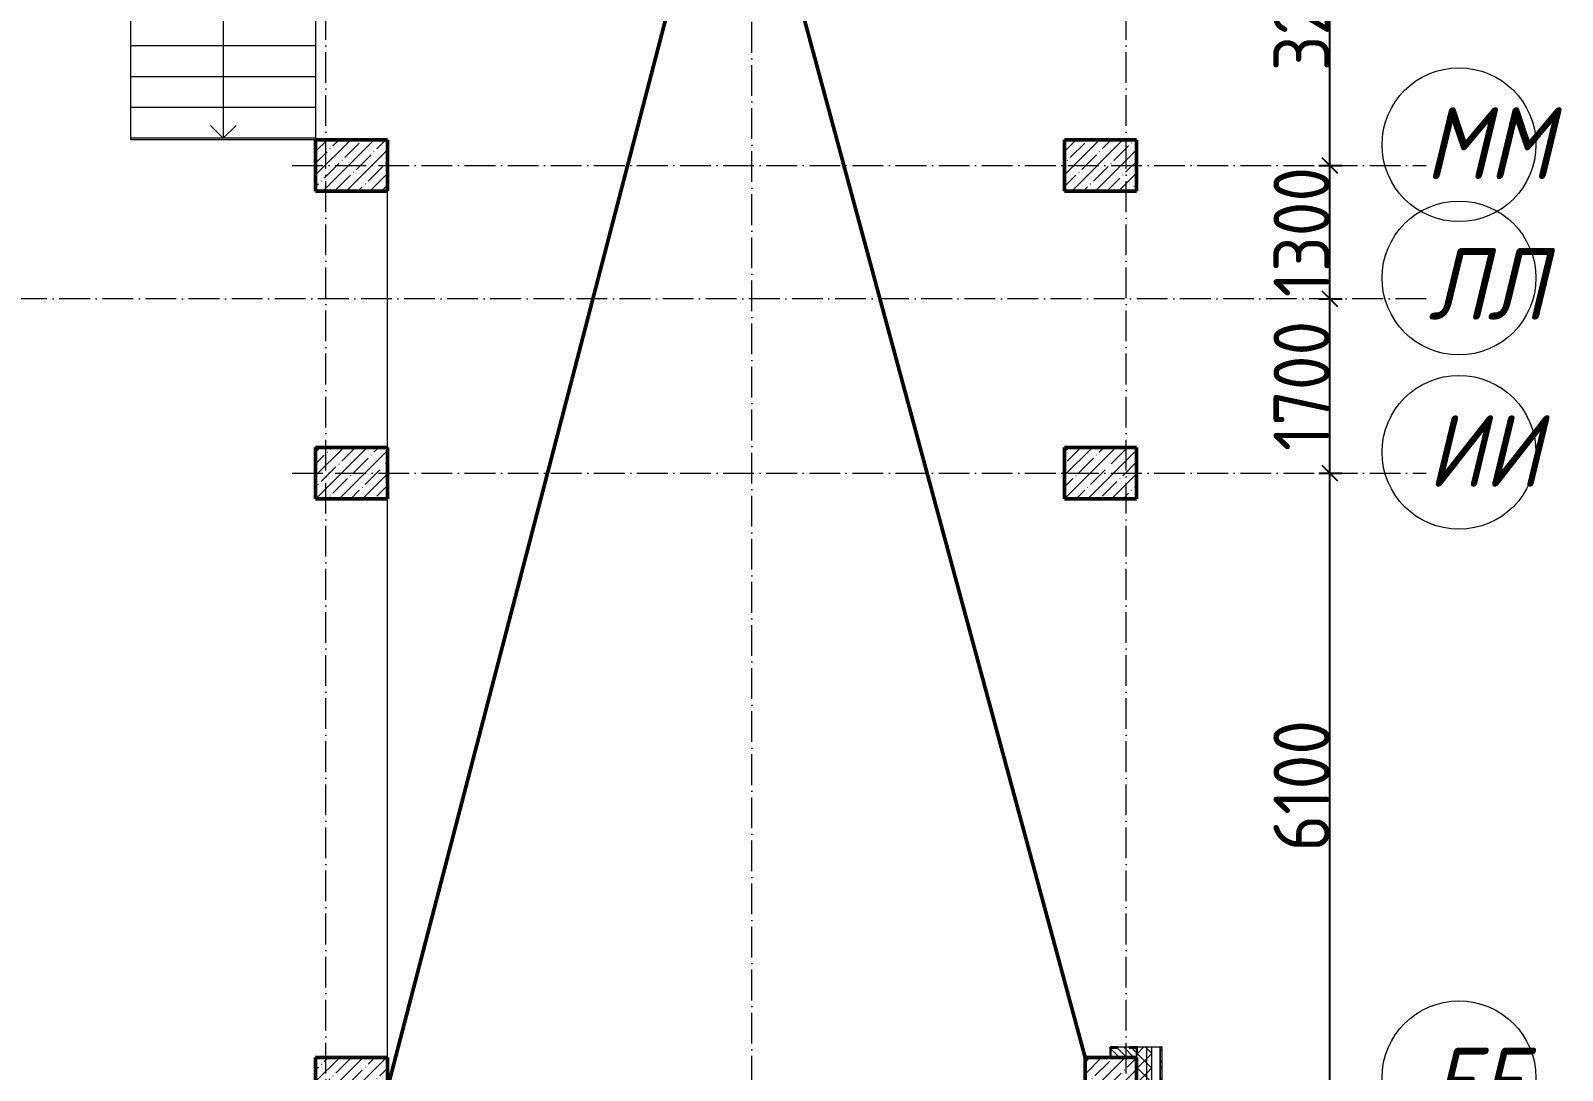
# Model space of a CAD drawing. Header units: millimetres. Extents: x -12989 to 629078, y -109036 to 555275.
# Drawn here: x 613982 to 628912, y -34960 to -24820 of the extents above; entities that cross this region are included whole.
import ezdxf

# ---------------------------------------------------------------- set-up
doc = ezdxf.new("R2010")
doc.units = ezdxf.units.MM
doc.linetypes.add('50_200_ШТРИХ_1Т_ш5_п1_п1_', pattern=[700, 500, -100, 0, -100])
for name, color, linetype, lineweight in [('A-____-____-DIMS', 7, 'Continuous', 9), ('A-DETL-____-OTLN-1', 7, 'Continuous', 50), ('A-FLOR-____-OTLN', 7, 'Continuous', 9), ('A-GENM-____-MCUT', 7, 'Continuous', 25), ('A-GENM-____-OTLN-1', 7, 'Continuous', 25), ('A-WALL-____-MCUT', 7, 'Continuous', 13), ('A-WALL-____-MCUT-1', 7, 'Continuous', 9), ('A-WALL-____-PATT-1', 7, 'Continuous', 9), ('A-WALL-FNSH-MCUT-1', 7, 'Continuous', 9), ('S-COLS-____-MCUT', 7, 'Continuous', 50), ('S-COLS-____-OTLN', 7, 'Continuous', 9), ('S-GRID-____-IDEN', 7, 'Continuous', 9), ('S-GRID-____-OTLN-1', 7, '50_200_ШТРИХ_1Т_ш5_п1_п1_', 9), ('S-STRS-____-OTLN-1', 7, 'Continuous', 9)]:
    doc.layers.add(name, color=color, linetype=linetype, lineweight=lineweight)
doc.styles.add('ISOCPEUR_I_9', font='isocpeui.ttf', dxfattribs={"width": 0.9, "height": 250})
doc.styles.add('СПДС', font='isocpeur.ttf', dxfattribs={"width": 0.9})
doc.dimstyles.new('ISO-2_5_0_9К_БОЛЬШОЙ_ОСИ', dxfattribs={"dimscale": 304.8, "dimtxt": 248.995294, "dimasz": 0.492126, "dimexe": 0.393701, "dimexo": 0, "dimgap": 0, "dimtad": 1, "dimdec": 0, "dimzin": 0, "dimdsep": 46, "dimtxsty": 'ISOCPEUR_I_9', "dimblk1": 'OBLIQUE', "dimblk2": 'OBLIQUE', "dimsah": 1, "dimcen": 0.09, "dimdle": 0.393701, "dimazin": 0, "dimtfac": 1, "dimtdec": 4, "dimtix": 1, "dimtmove": 0, "dimatfit": 3, "dimfxl": 1, "dimtvp": 1, "dimtolj": 1, "dimtzin": 0, "dimarcsym": 2})
pattern_1 = [(45, (523510.01, -90515.61), (-70.71068, 70.71068), []), (135, (523510.01, -90515.61), (-70.71068, -70.71068), [])]

# ---------------------------------------------------------------- blocks, each defined once
blk = doc.blocks.new('BSC_Колонна _Прямоугольная - 500х700-V96-АР1_План отверстий 3 этажа в осях 1-64_Ю-ЯЯ')
at = {"layer": 'S-COLS-____-OTLN'}
h = blk.add_hatch(dxfattribs=at)
h.set_pattern_fill('FP_101', color=256, style=0, pattern_type=2)
h.set_pattern_definition([(315, (-64381.04, 93600), (114.04925, 114.04925), []), (315, (-64381.04, 93485.95), (114.04925, 114.04925), [201.613, -40.323, 3.353, -36.97])])
h.paths.add_polyline_path([(-250, 350), (-250, -350), (250, -350), (250, 350)], flags=0)
at = {"layer": 'S-COLS-____-MCUT'}
for p, q in [((250, 350), (-250, 350)), ((-250, 350), (-250, -350)), ((250, -350), (250, 350)), ((-250, -350), (250, -350))]:
    blk.add_line(p, q, dxfattribs=at)
blk = doc.blocks.new('BSC_Колонна _Прямоугольная - 500х700-V105-АР1_План отверстий 3 этажа в осях 1-64_Ю-ЯЯ')
at = {"layer": 'S-COLS-____-OTLN'}
h = blk.add_hatch(dxfattribs=at)
h.set_pattern_fill('FP_110', color=256, style=0, pattern_type=2)
h.set_pattern_definition([(315, (-64381.04, 100900), (114.04925, 114.04925), []), (315, (-64381.04, 100785.95), (114.04925, 114.04925), [201.613, -40.323, 3.353, -36.97])])
h.paths.add_polyline_path([(-250, 350), (-250, -350), (250, -350), (250, 350)], flags=0)
at = {"layer": 'S-COLS-____-MCUT'}
for p, q in [((250, 350), (-250, 350)), ((-250, 350), (-250, -350)), ((250, -350), (250, 350)), ((-250, -350), (250, -350))]:
    blk.add_line(p, q, dxfattribs=at)
blk = doc.blocks.new('BSC_Колонна _Прямоугольная - 500х700-V108-АР1_План отверстий 3 этажа в осях 1-64_Ю-ЯЯ')
at = {"layer": 'S-COLS-____-OTLN'}
h = blk.add_hatch(dxfattribs=at)
h.set_pattern_fill('FP_113', color=256, style=0, pattern_type=2)
h.set_pattern_definition([(315, (-61381.04, 93600), (114.04925, 114.04925), []), (315, (-61381.04, 93485.95), (114.04925, 114.04925), [201.613, -40.323, 3.353, -36.97])])
h.paths.add_polyline_path([(-250, 350), (-250, -350), (250, -350), (250, 350)], flags=0)
at = {"layer": 'S-COLS-____-MCUT'}
for p, q in [((250, 350), (-250, 350)), ((-250, 350), (-250, -350)), ((250, -350), (250, 350)), ((-250, -350), (250, -350))]:
    blk.add_line(p, q, dxfattribs=at)
blk = doc.blocks.new('BSC_Колонна _Прямоугольная - 500х700-V109-АР1_План отверстий 3 этажа в осях 1-64_Ю-ЯЯ')
at = {"layer": 'S-COLS-____-OTLN'}
h = blk.add_hatch(dxfattribs=at)
h.set_pattern_fill('FP_114', color=256, style=0, pattern_type=2)
h.set_pattern_definition([(315, (-61381.04, 100900), (114.04925, 114.04925), []), (315, (-61381.04, 100785.95), (114.04925, 114.04925), [201.613, -40.323, 3.353, -36.97])])
h.paths.add_polyline_path([(-250, 350), (-250, -350), (250, -350), (250, 350)], flags=0)
at = {"layer": 'S-COLS-____-MCUT'}
for p, q in [((250, 350), (-250, 350)), ((-250, 350), (-250, -350)), ((250, -350), (250, 350)), ((-250, -350), (250, -350))]:
    blk.add_line(p, q, dxfattribs=at)
blk = doc.blocks.new('BSC_Колонна _Прямоугольная - 500х700-V110-АР1_План отверстий 3 этажа в осях 1-64_Ю-ЯЯ')
at = {"layer": 'S-COLS-____-OTLN'}
h = blk.add_hatch(dxfattribs=at)
h.set_pattern_fill('FP_115', color=256, style=0, pattern_type=2)
h.set_pattern_definition([(315, (-55431.04, 93600), (114.04925, 114.04925), []), (315, (-55431.04, 93485.95), (114.04925, 114.04925), [201.613, -40.323, 3.353, -36.97])])
h.paths.add_polyline_path([(-250, 350), (-250, -350), (250, -350), (250, 350)], flags=0)
at = {"layer": 'S-COLS-____-MCUT'}
for p, q in [((250, 350), (-250, 350)), ((-250, 350), (-250, -350)), ((250, -350), (250, 350)), ((-250, -350), (250, -350))]:
    blk.add_line(p, q, dxfattribs=at)
blk = doc.blocks.new('BSC_Колонна _Прямоугольная - 500х500-V111-АР1_План отверстий 3 этажа в осях 1-64_Ю-ЯЯ')
at = {"layer": 'S-COLS-____-OTLN'}
h = blk.add_hatch(dxfattribs=at)
h.set_pattern_fill('FP_116', color=256, style=0, pattern_type=2)
h.set_pattern_definition([(315, (-55431.04, 101000), (114.04925, 114.04925), []), (315, (-55431.04, 100885.95), (114.04925, 114.04925), [201.613, -40.323, 3.353, -36.97])])
h.paths.add_polyline_path([(-250, 250), (-250, -250), (250, -250), (250, 250)], flags=0)
at = {"layer": 'S-COLS-____-MCUT'}
for p, q in [((250, 250), (-250, 250)), ((-250, 250), (-250, -250)), ((250, -250), (250, 250)), ((-250, -250), (250, -250))]:
    blk.add_line(p, q, dxfattribs=at)
blk = doc.blocks.new('Фахверк_СКБ_Уголок - 250_3380_зеркало-28514702-АР1_План отверстий 3 этажа в осях 1-64_Ю-ЯЯ')
at = {"layer": 'A-GENM-____-MCUT'}
for p, q in [((200, 181), (125, 181)), ((125, 181), (125, 106)), ((131, 106), (131, 175)), ((131, 175), (200, 175)), ((200, 175), (200, 181)), ((125, 106), (131, 106)), ((131, -6), (125, -6)), ((125, -6), (125, -81)), ((125, -81), (200, -81)), ((131, -75), (131, -6)), ((200, -75), (131, -75)), ((200, -81), (200, -75))]:
    blk.add_line(p, q, dxfattribs=at)
blk = doc.blocks.new('Ось сетки - Круг_Ø6_00__ISO-2_5_0_9K_-25732049-АР1_План отверстий 3 этажа в осях 1-64_Ю-ЯЯ')
at = {"layer": 'S-GRID-____-IDEN'}
blk.add_circle((0, 0), 3, dxfattribs=at)
blk = doc.blocks.new('_Oblique')
at = {"color": 0, "linetype": 'ByBlock', "lineweight": -2}
blk.add_line((-0.5, -0.5), (0.5, 0.5), dxfattribs=at)
blk = doc.blocks.new('*D2879')
at = {"layer": 'A-____-____-DIMS', "color": 0, "lineweight": -2, "transparency": 16777216}
for p, q in [((386905, -31702), (386905, -25362)), ((386799, -25482), (387025, -25482)), ((386799, -31582), (387025, -31582))]:
    blk.add_line(p, q, dxfattribs=at)
at = {"layer": 'Defpoints', "color": 0, "transparency": 16777216}
for p in [(386799, -25482), (386905, -25482), (386799, -31582)]:
    blk.add_point(p, dxfattribs=at)
at = {"layer": 'A-____-____-DIMS', "color": 0, "lineweight": -2, "transparency": 16777216, "xscale": 150, "yscale": 150, "zscale": 150}
for p, rotation in [((386905, -25482), 90), ((386905, -31582), 270)]:
    blk.add_blockref('_Oblique', p, dxfattribs=dict(at, rotation=rotation))
at = {"layer": 'A-____-____-DIMS', "color": 0, "transparency": 16777216, "insert": (386631, -28532), "char_height": 548.6, "attachment_point": 5, "rotation": 90, "style": 'СПДС'}
blk.add_mtext('\\A1;6100', dxfattribs=at)
blk = doc.blocks.new('*D2880')
at = {"layer": 'A-____-____-DIMS', "color": 0, "lineweight": -2, "transparency": 16777216}
for p, q in [((386905, -25602), (386905, -23662)), ((386799, -23782), (387025, -23782)), ((386799, -25482), (387025, -25482))]:
    blk.add_line(p, q, dxfattribs=at)
at = {"layer": 'Defpoints', "color": 0, "transparency": 16777216}
for p in [(386799, -23782), (386905, -23782), (386799, -25482)]:
    blk.add_point(p, dxfattribs=at)
at = {"layer": 'A-____-____-DIMS', "color": 0, "lineweight": -2, "transparency": 16777216, "xscale": 150, "yscale": 150, "zscale": 150}
for p, rotation in [((386905, -23782), 90), ((386905, -25482), 270)]:
    blk.add_blockref('_Oblique', p, dxfattribs=dict(at, rotation=rotation))
at = {"layer": 'A-____-____-DIMS', "color": 0, "transparency": 16777216, "insert": (386631, -24632), "char_height": 548.6, "attachment_point": 5, "rotation": 90, "style": 'СПДС'}
blk.add_mtext('\\A1;1700', dxfattribs=at)
blk = doc.blocks.new('*D2881')
at = {"layer": 'A-____-____-DIMS', "color": 0, "lineweight": -2, "transparency": 16777216}
for p, q in [((386905, -23902), (386905, -22362)), ((386799, -22482), (387025, -22482)), ((386799, -23782), (387025, -23782))]:
    blk.add_line(p, q, dxfattribs=at)
at = {"layer": 'Defpoints', "color": 0, "transparency": 16777216}
for p in [(386799, -22482), (386905, -22482), (386799, -23782)]:
    blk.add_point(p, dxfattribs=at)
at = {"layer": 'A-____-____-DIMS', "color": 0, "lineweight": -2, "transparency": 16777216, "xscale": 150, "yscale": 150, "zscale": 150}
for p, rotation in [((386905, -22482), 90), ((386905, -23782), 270)]:
    blk.add_blockref('_Oblique', p, dxfattribs=dict(at, rotation=rotation))
at = {"layer": 'A-____-____-DIMS', "color": 0, "transparency": 16777216, "insert": (386631, -23132), "char_height": 548.6, "attachment_point": 5, "rotation": 90, "style": 'СПДС'}
blk.add_mtext('\\A1;1300', dxfattribs=at)
blk = doc.blocks.new('*D2882')
at = {"layer": 'A-____-____-DIMS', "color": 0, "lineweight": -2, "transparency": 16777216}
for p, q in [((386905, -22602), (386905, -19162)), ((386799, -19282), (387025, -19282)), ((386799, -22482), (387025, -22482))]:
    blk.add_line(p, q, dxfattribs=at)
at = {"layer": 'Defpoints', "color": 0, "transparency": 16777216}
for p in [(386799, -19282), (386905, -19282), (386799, -22482)]:
    blk.add_point(p, dxfattribs=at)
at = {"layer": 'A-____-____-DIMS', "color": 0, "lineweight": -2, "transparency": 16777216, "xscale": 150, "yscale": 150, "zscale": 150}
for p, rotation in [((386905, -19282), 90), ((386905, -22482), 270)]:
    blk.add_blockref('_Oblique', p, dxfattribs=dict(at, rotation=rotation))
at = {"layer": 'A-____-____-DIMS', "color": 0, "transparency": 16777216, "insert": (386631, -20882), "char_height": 548.6, "attachment_point": 5, "rotation": 90, "style": 'СПДС'}
blk.add_mtext('\\A1;3200', dxfattribs=at)
blk = doc.blocks.new('3эт')
at = {"layer": 'S-GRID-____-OTLN-1', "color": 251, "ltscale": 0.6, "true_color": 0x636466}
for p, q in [((377120.7, -46882.4), (377120.7, 4029.4)), ((381270.7, -37346.8), (381270.7, 4029.4)), ((384920.7, -46882.4), (384920.7, 4029.4)), ((376792, -22482.4), (387845.1, -22482.4)), ((387845.1, -23782.4), (279101.9, -23782.4)), ((376792, -25482.4), (387845.1, -25482.4))]:
    blk.add_line(p, q, dxfattribs=at)
at = {"layer": 'S-GRID-____-IDEN', "xscale": 250, "yscale": 250, "zscale": 99.99999999999993}
for p, rotation in [((388165, -22279.9), 269.9999999999995), ((388165, -23579.9), 89.9999999999998), ((388165, -25279.9), 269.9999999999995), ((388165, -31379.9), 89.9999999999998)]:
    blk.add_blockref('Ось сетки - Круг_Ø6_00__ISO-2_5_0_9K_-25732049-АР1_План отверстий 3 этажа в осях 1-64_Ю-ЯЯ', p, dxfattribs=dict(at, rotation=rotation))
at = {"layer": 'S-GRID-____-IDEN', "char_height": 700, "attachment_point": 1, "style": 'ISOCPEUR_I_9'}
for s, insert, width in [('ММ', (387833.8, -21914.8), 505.063), ('ЛЛ', (387862.8, -23285.4), 447.342), ('ИИ', (387857.7, -24914.8), 447.342), ('ЕЕ', (387880.8, -31085.4), 404.05)]:
    blk.add_mtext(s, dxfattribs=dict(at, insert=insert, width=width))
at = {"layer": 'A-____-____-DIMS'}
for base, p1, p2, override, picture, middle in [((386904.9, -19282.4), (386798.9, -22482.4), (386798.9, -19282.4), {"dimtxt": 1.8, "dimpost": '<>', "dimtxsty": 'СПДС', "dimfxl": 3200}, '*D2882', (386630.6, -20882.4)), ((386904.9, -22482.4), (386798.9, -23782.4), (386798.9, -22482.4), {"dimtxt": 1.8, "dimpost": '<>', "dimtxsty": 'СПДС', "dimfxl": 1300}, '*D2881', (386630.6, -23132.4)), ((386904.9, -23782.4), (386798.9, -25482.4), (386798.9, -23782.4), {"dimtxt": 1.8, "dimpost": '<>', "dimtxsty": 'СПДС', "dimfxl": 1700}, '*D2880', (386630.6, -24632.4)), ((386904.9, -25482.4), (386798.9, -31582.4), (386798.9, -25482.4), {"dimtxt": 1.8, "dimpost": '<>', "dimtxsty": 'СПДС', "dimfxl": 6100}, '*D2879', (386630.6, -28532.4))]:
    dim = blk.add_linear_dim(base=base, p1=p1, p2=p2, angle=90, dimstyle='ISO-2_5_0_9К_БОЛЬШОЙ_ОСИ', override=override, dxfattribs=at)
    dim.commit()
    dim.dimension.update_dxf_attribs({"geometry": picture, "text_midpoint": middle})

msp = doc.modelspace()

# ---------------------------------------------------------------- hatches: boundary and pattern name
at = {"layer": 'A-WALL-____-PATT-1'}
h = msp.add_hatch(dxfattribs=at)
h.set_pattern_fill('FP_4', color=256, style=0, pattern_type=2)
h.set_pattern_definition(pattern_1)
h.paths.add_polyline_path([(624760.0077, -43719.5723), (624860.0077, -43719.5723), (624860.0077, -43434.5723), (624760.0077, -43434.5723)], flags=0)
h.paths.add_polyline_path([(624860.0077, -42434.5723), (624860.0077, -34734.5723), (624766.0077, -34734.5723), (624766.0077, -34809.5723), (624760.0077, -34809.5723), (624760.0077, -42434.5723)], flags=0)
h.paths.add_polyline_path([(624766.0077, -21034.5723), (624860.0077, -21034.5723), (624860.0077, -19784.5723), (624766.0077, -19784.5723), (624766.0077, -19859.5723), (624760.0077, -19859.5723), (624760.0077, -20959.5723), (624766.0077, -20959.5723), (624766.0077, -21028.5723)], flags=0)
h.paths.add_polyline_path([(624860.0077, -17984.5723), (624860.0077, -16784.5723), (624760.0077, -16784.5723), (624760.0077, -17909.5723), (624766.0077, -17909.5723), (624766.0077, -17984.5723)], flags=0)
h.paths.add_polyline_path([(624860.0077, -14984.5723), (624860.0077, -13784.5723), (624766.0077, -13784.5723), (624766.0077, -13859.5723), (624760.0077, -13859.5723), (624760.0077, -14909.5723), (624766.0077, -14909.5723), (624766.0077, -14984.5723)], flags=0)
h.paths.add_polyline_path([(624860.0077, -11984.5723), (624860.0077, -10784.5723), (624766.0077, -10784.5723), (624766.0077, -10859.5723), (624760.0077, -10859.5723), (624760.0077, -11909.5723), (624766.0077, -11909.5723), (624766.0077, -11984.5723)], flags=0)
h.paths.add_polyline_path([(624860.0077, -8984.5723), (624860.0077, -4834.5723), (624760.0077, -4834.5723), (624760.0077, -8984.5723)], flags=0)
h = msp.add_hatch(dxfattribs=at)
h.set_pattern_fill('FP_4', color=256, style=0, pattern_type=2)
h.set_pattern_definition(pattern_1)
h.paths.add_polyline_path([(624910.0077, -43719.5723), (624910.0077, -43434.5723), (624860.0077, -43434.5723), (624860.0077, -43719.5723)], flags=0)
h.paths.add_polyline_path([(624910.0077, -42434.5723), (624910.0077, -34734.5723), (624860.0077, -34734.5723), (624860.0077, -42434.5723)], flags=0)
h.paths.add_polyline_path([(624910.0077, -21034.5723), (624910.0077, -19784.5723), (624860.0077, -19784.5723), (624860.0077, -21034.5723)], flags=0)
h.paths.add_polyline_path([(624910.0077, -17984.5723), (624910.0077, -16784.5723), (624860.0077, -16784.5723), (624860.0077, -17984.5723)], flags=0)
h.paths.add_polyline_path([(624860.0077, -14984.5723), (624910.0077, -14984.5723), (624910.0077, -13784.5723), (624860.0077, -13784.5723), (624860.0077, -13918.3402)], flags=0)
h.paths.add_polyline_path([(624910.0077, -11984.5723), (624910.0077, -10784.5723), (624860.0077, -10784.5723), (624860.0077, -11984.5723)], flags=0)
h.paths.add_polyline_path([(624860.0077, -8984.5723), (624910.0077, -8984.5723), (624910.0077, -4834.5723), (624860.0077, -4834.5723)], flags=0)
h = msp.add_hatch(dxfattribs=at)
h.set_pattern_fill('FP_9', color=256, style=0, pattern_type=2)
h.set_pattern_definition([(135, (523510.01, -90515.614), (-35.35534, -35.35534), [])])
h.paths.add_polyline_path([(624691.0077, -34834.5723), (624760.0077, -34834.5723), (624760.0077, -34740.5723), (624691.0077, -34740.5723), (624691.0077, -34734.5723), (624579.0077, -34734.5723), (624579.0077, -34740.5723), (624510.0077, -34740.5723), (624510.0077, -34834.5723)], flags=0)
h = msp.add_hatch(dxfattribs=at)
h.set_pattern_fill('FP_6', color=256, style=0, pattern_type=2)
h.set_pattern_definition([(45, (523510.01, -90515.61), (-85.53659, 85.53659), []), (45, (523567.03, -90515.61), (-85.53659, 85.53659), [])])
h.paths.add_polyline_path([(625010.0077, -43699.5723), (625010.0077, -43434.5723), (624990.0077, -43434.5723), (624990.0077, -43699.5723)], flags=0)
h.paths.add_polyline_path([(624990.0077, -42434.5723), (625010.0077, -42434.5723), (625010.0077, -34734.5723), (624990.0077, -34734.5723), (624990.0077, -39750.102)], flags=0)

# ---------------------------------------------------------------- linework, layer by layer
at = {"layer": 'A-DETL-____-OTLN-1'}
for p, q in [((617460.0077, -35134.5723), (624260.0077, -8984.5723)), ((617460.0077, -9684.5723), (624260.0077, -34834.5723))]:
    msp.add_line(p, q, dxfattribs=at)
at = {"layer": 'A-FLOR-____-OTLN'}
for p, q in [((614960.0077, -25884.5723), (614960.0077, -17284.5723)), ((616760.0077, -25884.5723), (614960.0077, -25884.5723)), ((617460.0077, -28884.5723), (617460.0077, -26384.5723)), ((617460.0077, -34834.5723), (617460.0077, -29384.5723))]:
    msp.add_line(p, q, dxfattribs=at)
at = {"layer": 'A-WALL-____-MCUT'}
for p, q in [((624691.0077, -34734.5723), (624579.0077, -34734.5723)), ((624990.0077, -34734.5723), (624766.0077, -34734.5723)), ((624990.0077, -42434.5723), (624990.0077, -34734.5723)), ((624510.0077, -34809.5723), (624510.0077, -34834.5723)), ((624760.0077, -34809.5723), (624760.0077, -34834.5723))]:
    msp.add_line(p, q, dxfattribs=at)
at = {"layer": 'A-WALL-____-MCUT-1'}
for p, q in [((624860.0077, -42434.5723), (624860.0077, -34734.5723)), ((624910.0077, -42434.5723), (624910.0077, -34734.5723))]:
    msp.add_line(p, q, dxfattribs=at)
at = {"layer": 'A-WALL-FNSH-MCUT-1'}
for p, q in [((625010.0077, -34734.5723), (624990.0077, -34734.5723)), ((624990.0077, -34734.5723), (624990.0077, -42434.5723)), ((625010.0077, -42434.5723), (625010.0077, -34734.5723))]:
    msp.add_line(p, q, dxfattribs=at)
at = {"layer": 'S-STRS-____-OTLN-1'}
for p, q in [((615860.0077, -24669.5723), (615860.0077, -24969.5723)), ((616760.0077, -24669.5723), (616760.0077, -24969.5723)), ((616760.0077, -24969.5723), (614960.0077, -24969.5723)), ((616760.0077, -24969.5723), (614960.0077, -24969.5723)), ((615860.0077, -24969.5723), (615860.0077, -25269.5723)), ((616760.0077, -24969.5723), (616760.0077, -25269.5723)), ((616760.0077, -25269.5723), (614960.0077, -25269.5723)), ((616760.0077, -25269.5723), (614960.0077, -25269.5723)), ((615860.0077, -25269.5723), (615860.0077, -25569.5723)), ((616760.0077, -25269.5723), (616760.0077, -25569.5723)), ((616760.0077, -25569.5723), (614960.0077, -25569.5723)), ((616760.0077, -25569.5723), (614960.0077, -25569.5723)), ((615860.0077, -25569.5723), (615860.0077, -25869.5723)), ((616760.0077, -25569.5723), (616760.0077, -25869.5723)), ((615860.0077, -25869.5723), (615735.0077, -25744.5723)), ((615860.0077, -25869.5723), (615985.0077, -25744.5723)), ((616760.0077, -25869.5723), (614960.0077, -25869.5723))]:
    msp.add_line(p, q, dxfattribs=at)

# ---------------------------------------------------------------- block references
msp.add_blockref('3эт', (239739.3002, -3652.1582))
at = {"layer": 'A-GENM-____-OTLN-1', "rotation": 269.9999999999999}
msp.add_blockref('Фахверк_СКБ_Уголок - 250_3380_зеркало-28514702-АР1_План отверстий 3 этажа в осях 1-64_Ю-ЯЯ', (624585.0077, -34609.5723), dxfattribs=at)
at = {"layer": 'S-COLS-____-OTLN', "rotation": 89.9999999999999}
for name, p in [('BSC_Колонна _Прямоугольная - 500х700-V96-АР1_План отверстий 3 этажа в осях 1-64_Ю-ЯЯ', (617110.0077, -26134.5723)), ('BSC_Колонна _Прямоугольная - 500х700-V105-АР1_План отверстий 3 этажа в осях 1-64_Ю-ЯЯ', (624410.0077, -26134.5723)), ('BSC_Колонна _Прямоугольная - 500х700-V108-АР1_План отверстий 3 этажа в осях 1-64_Ю-ЯЯ', (617110.0077, -29134.5723)), ('BSC_Колонна _Прямоугольная - 500х700-V109-АР1_План отверстий 3 этажа в осях 1-64_Ю-ЯЯ', (624410.0077, -29134.5723)), ('BSC_Колонна _Прямоугольная - 500х700-V110-АР1_План отверстий 3 этажа в осях 1-64_Ю-ЯЯ', (617110.0077, -35084.5723)), ('BSC_Колонна _Прямоугольная - 500х500-V111-АР1_План отверстий 3 этажа в осях 1-64_Ю-ЯЯ', (624510.0077, -35084.5723))]:
    msp.add_blockref(name, p, dxfattribs=at)

doc.saveas('drawing.dxf')
